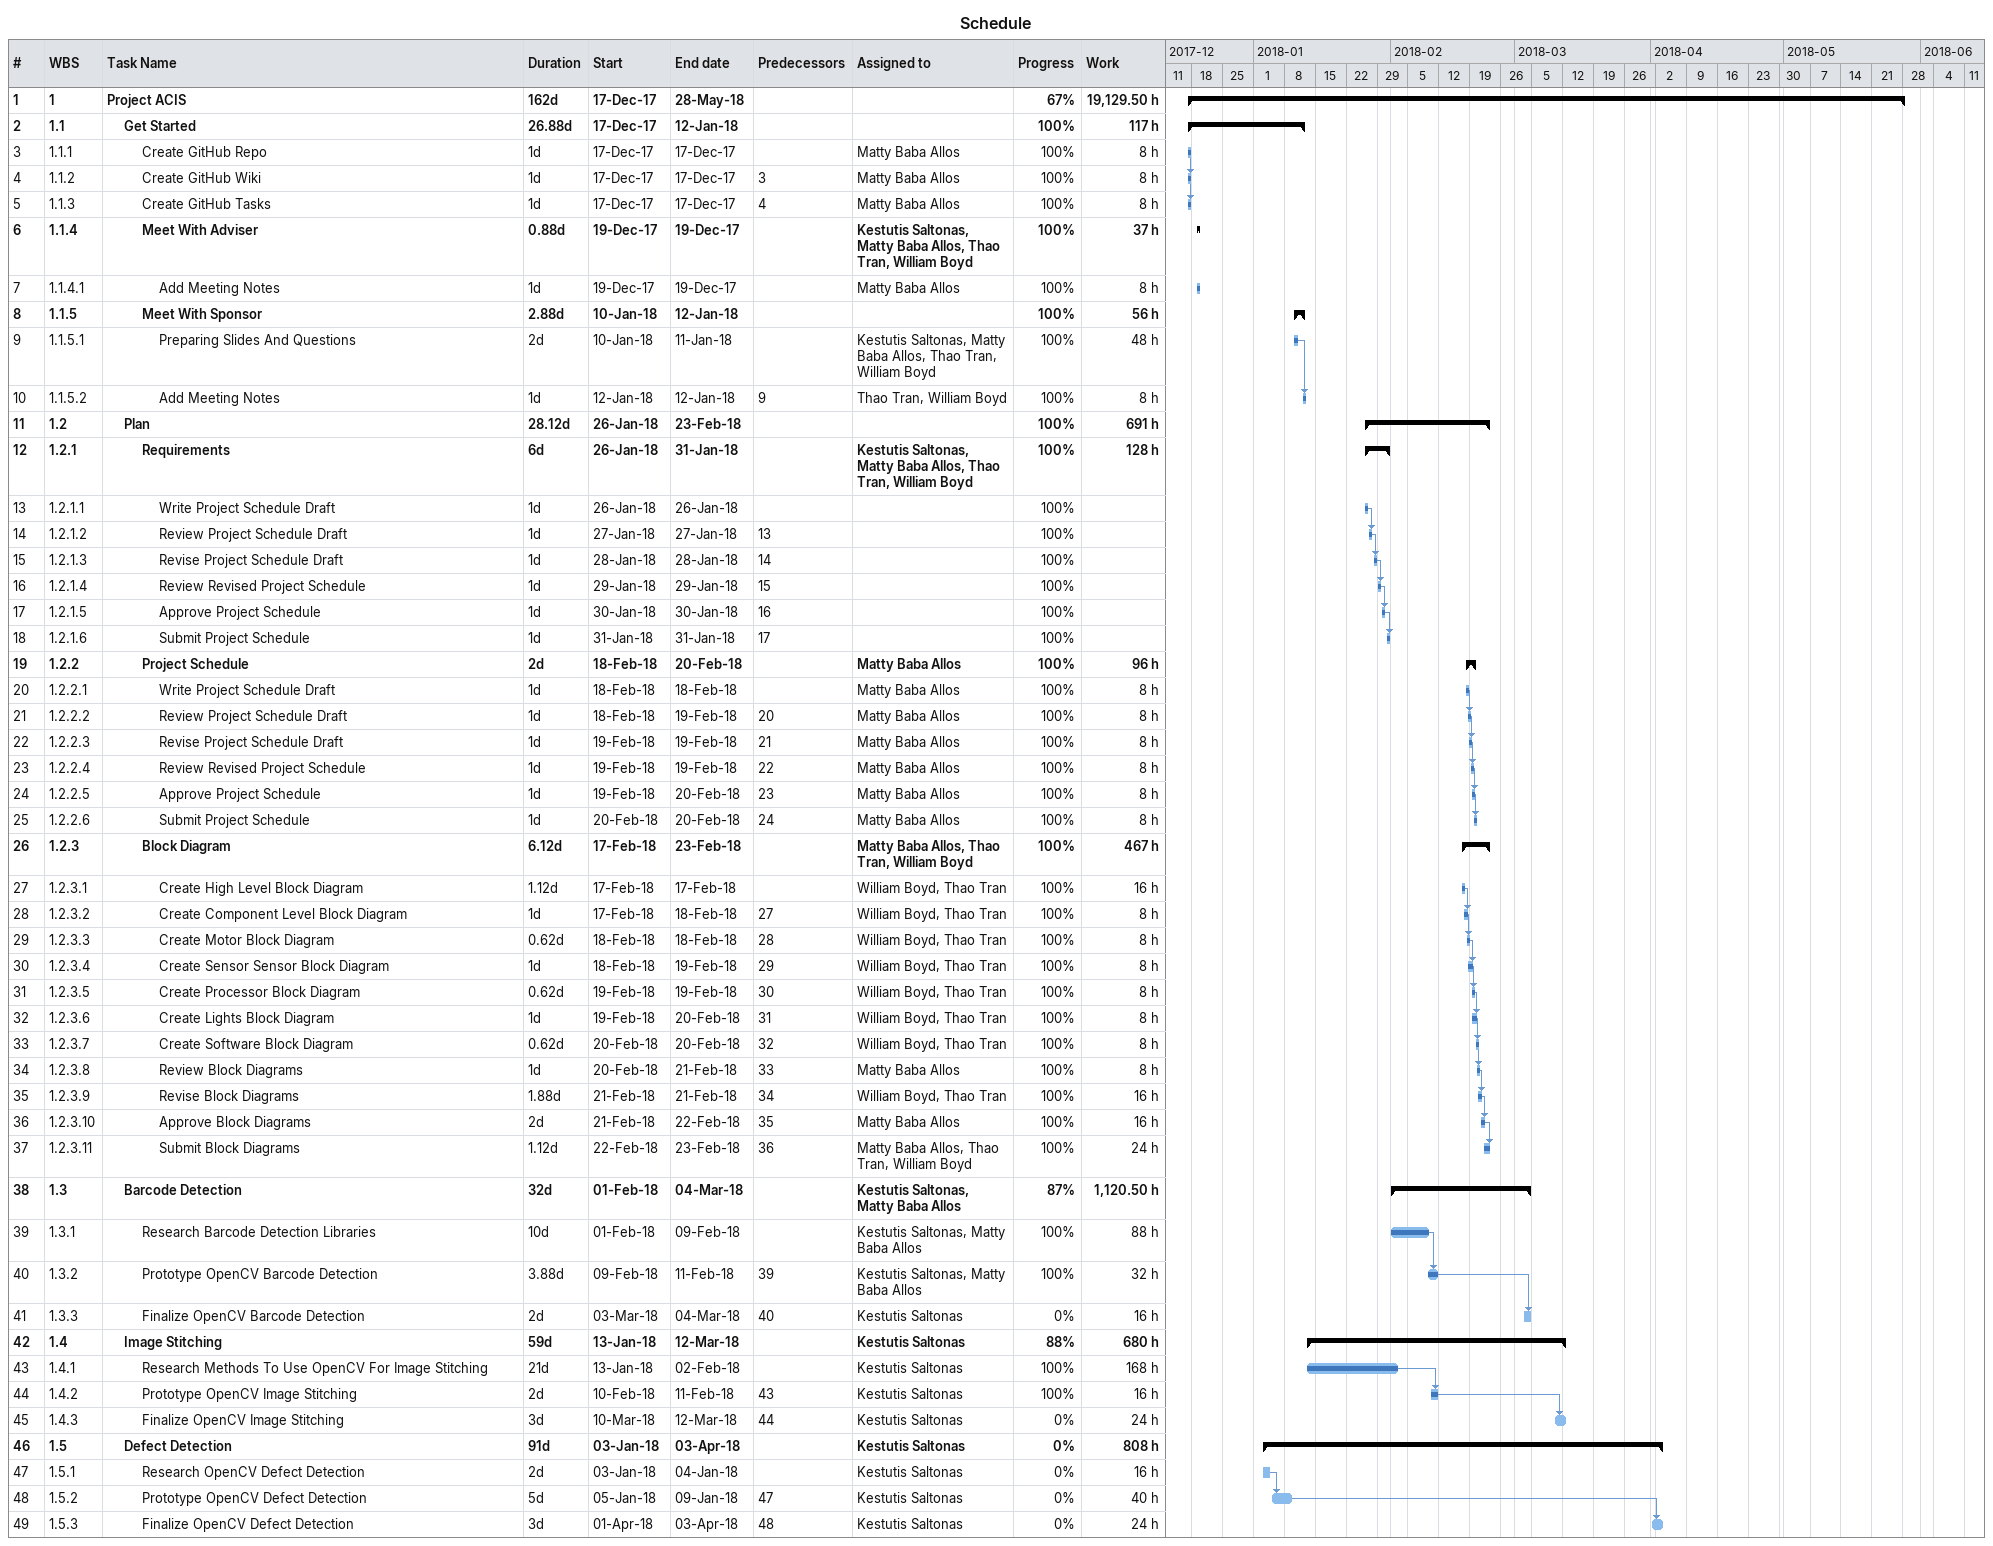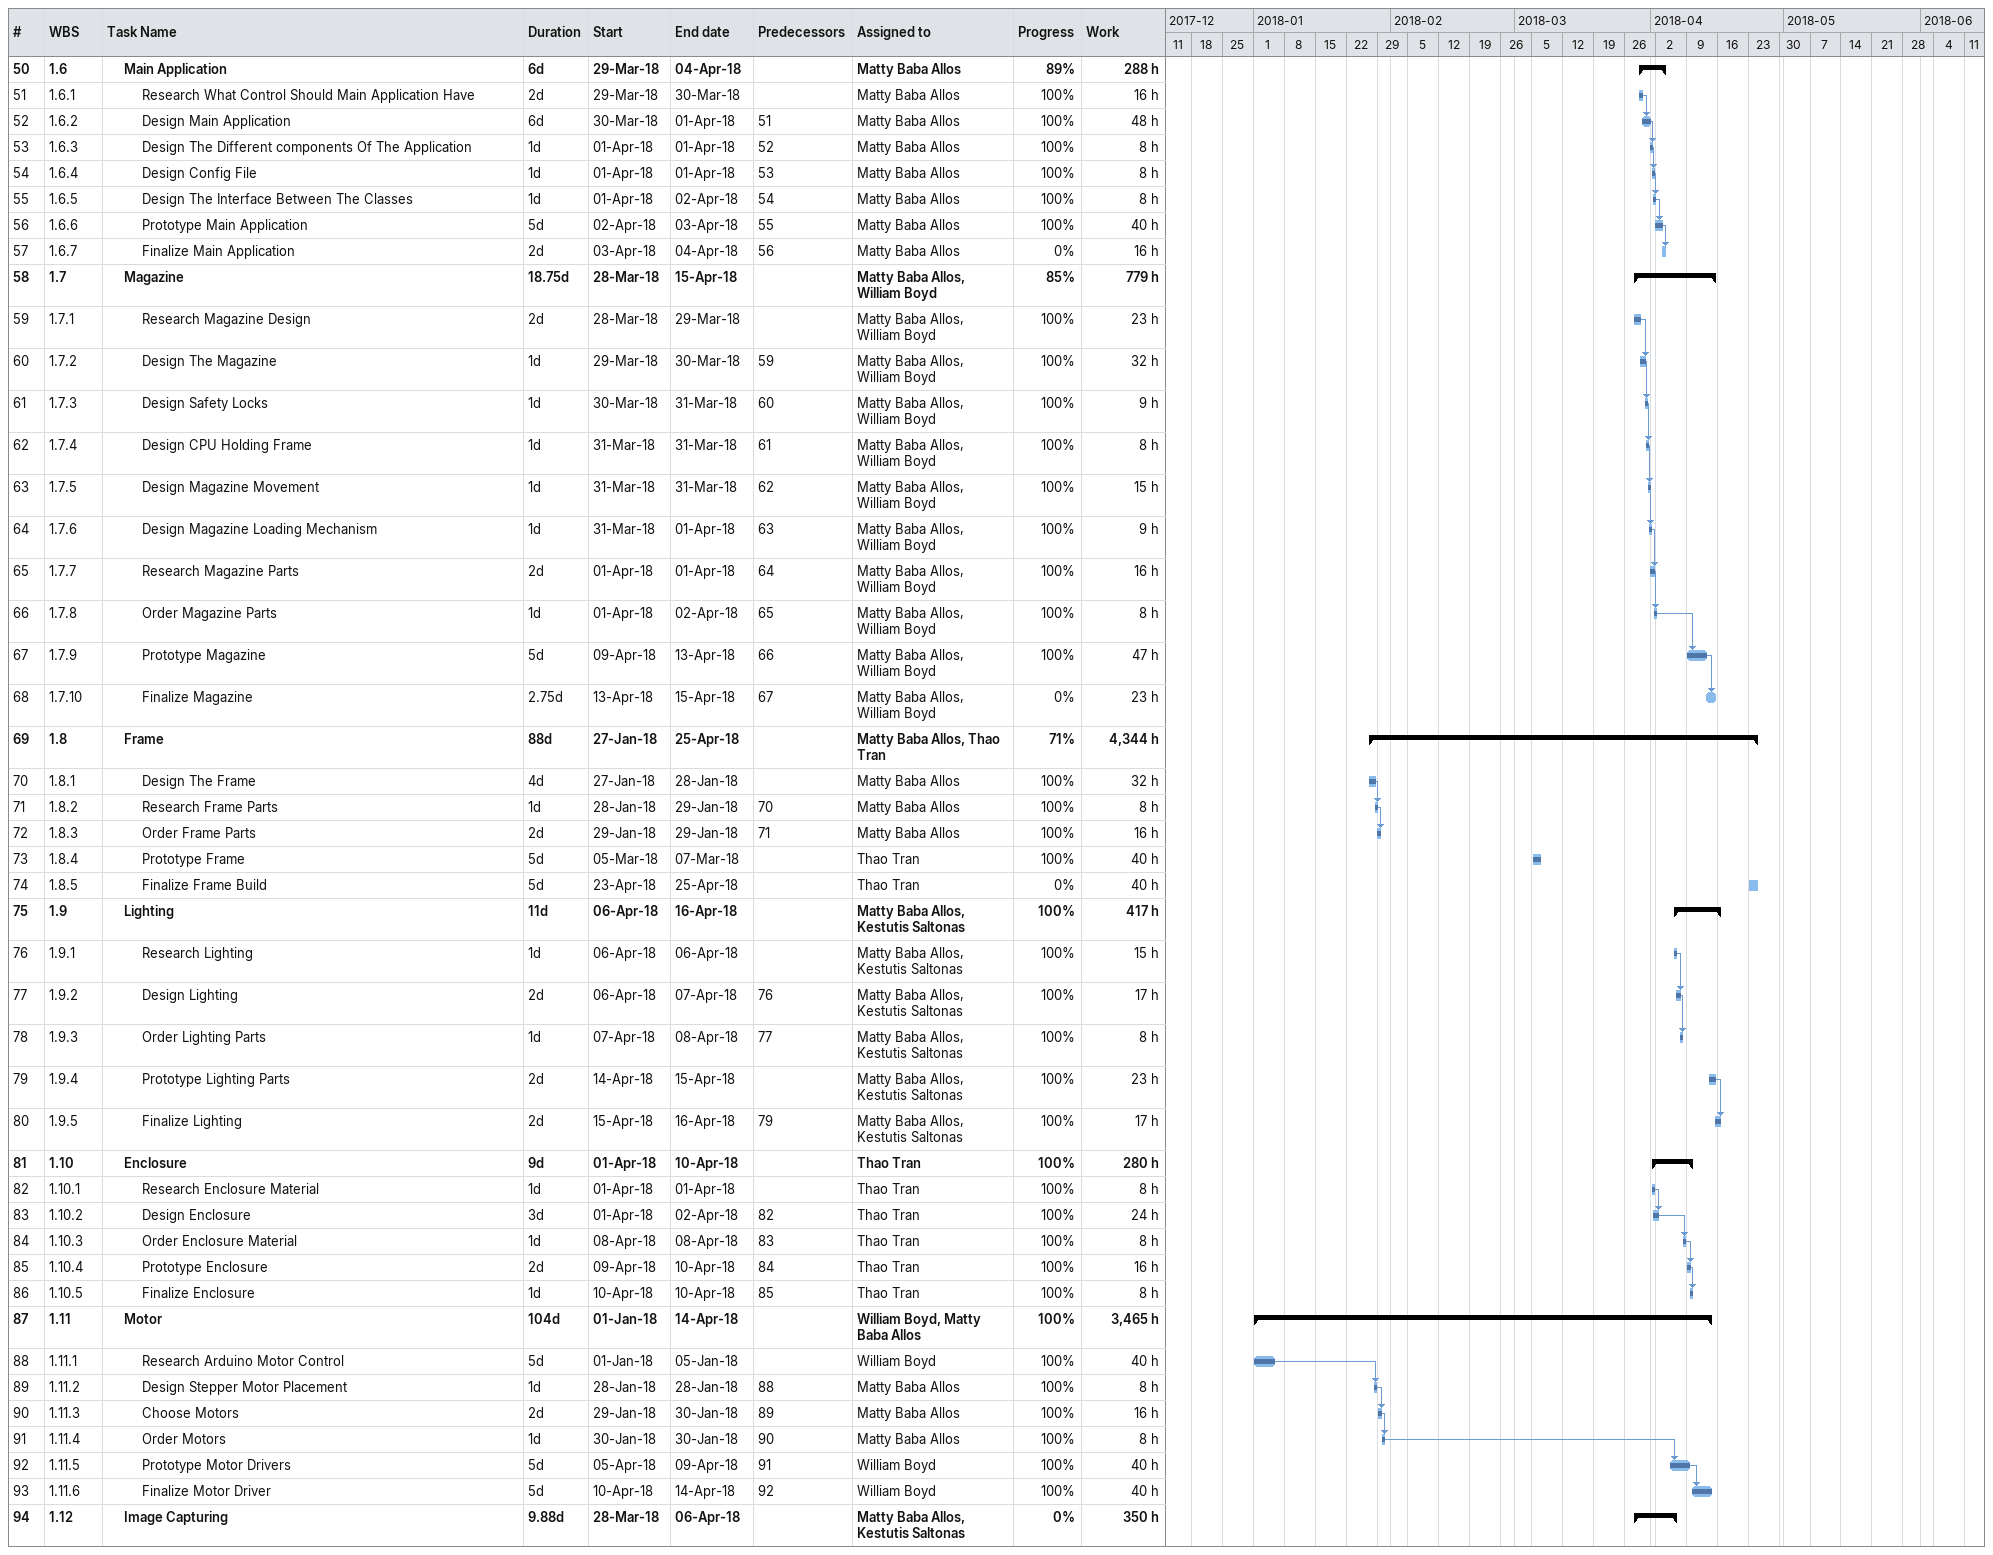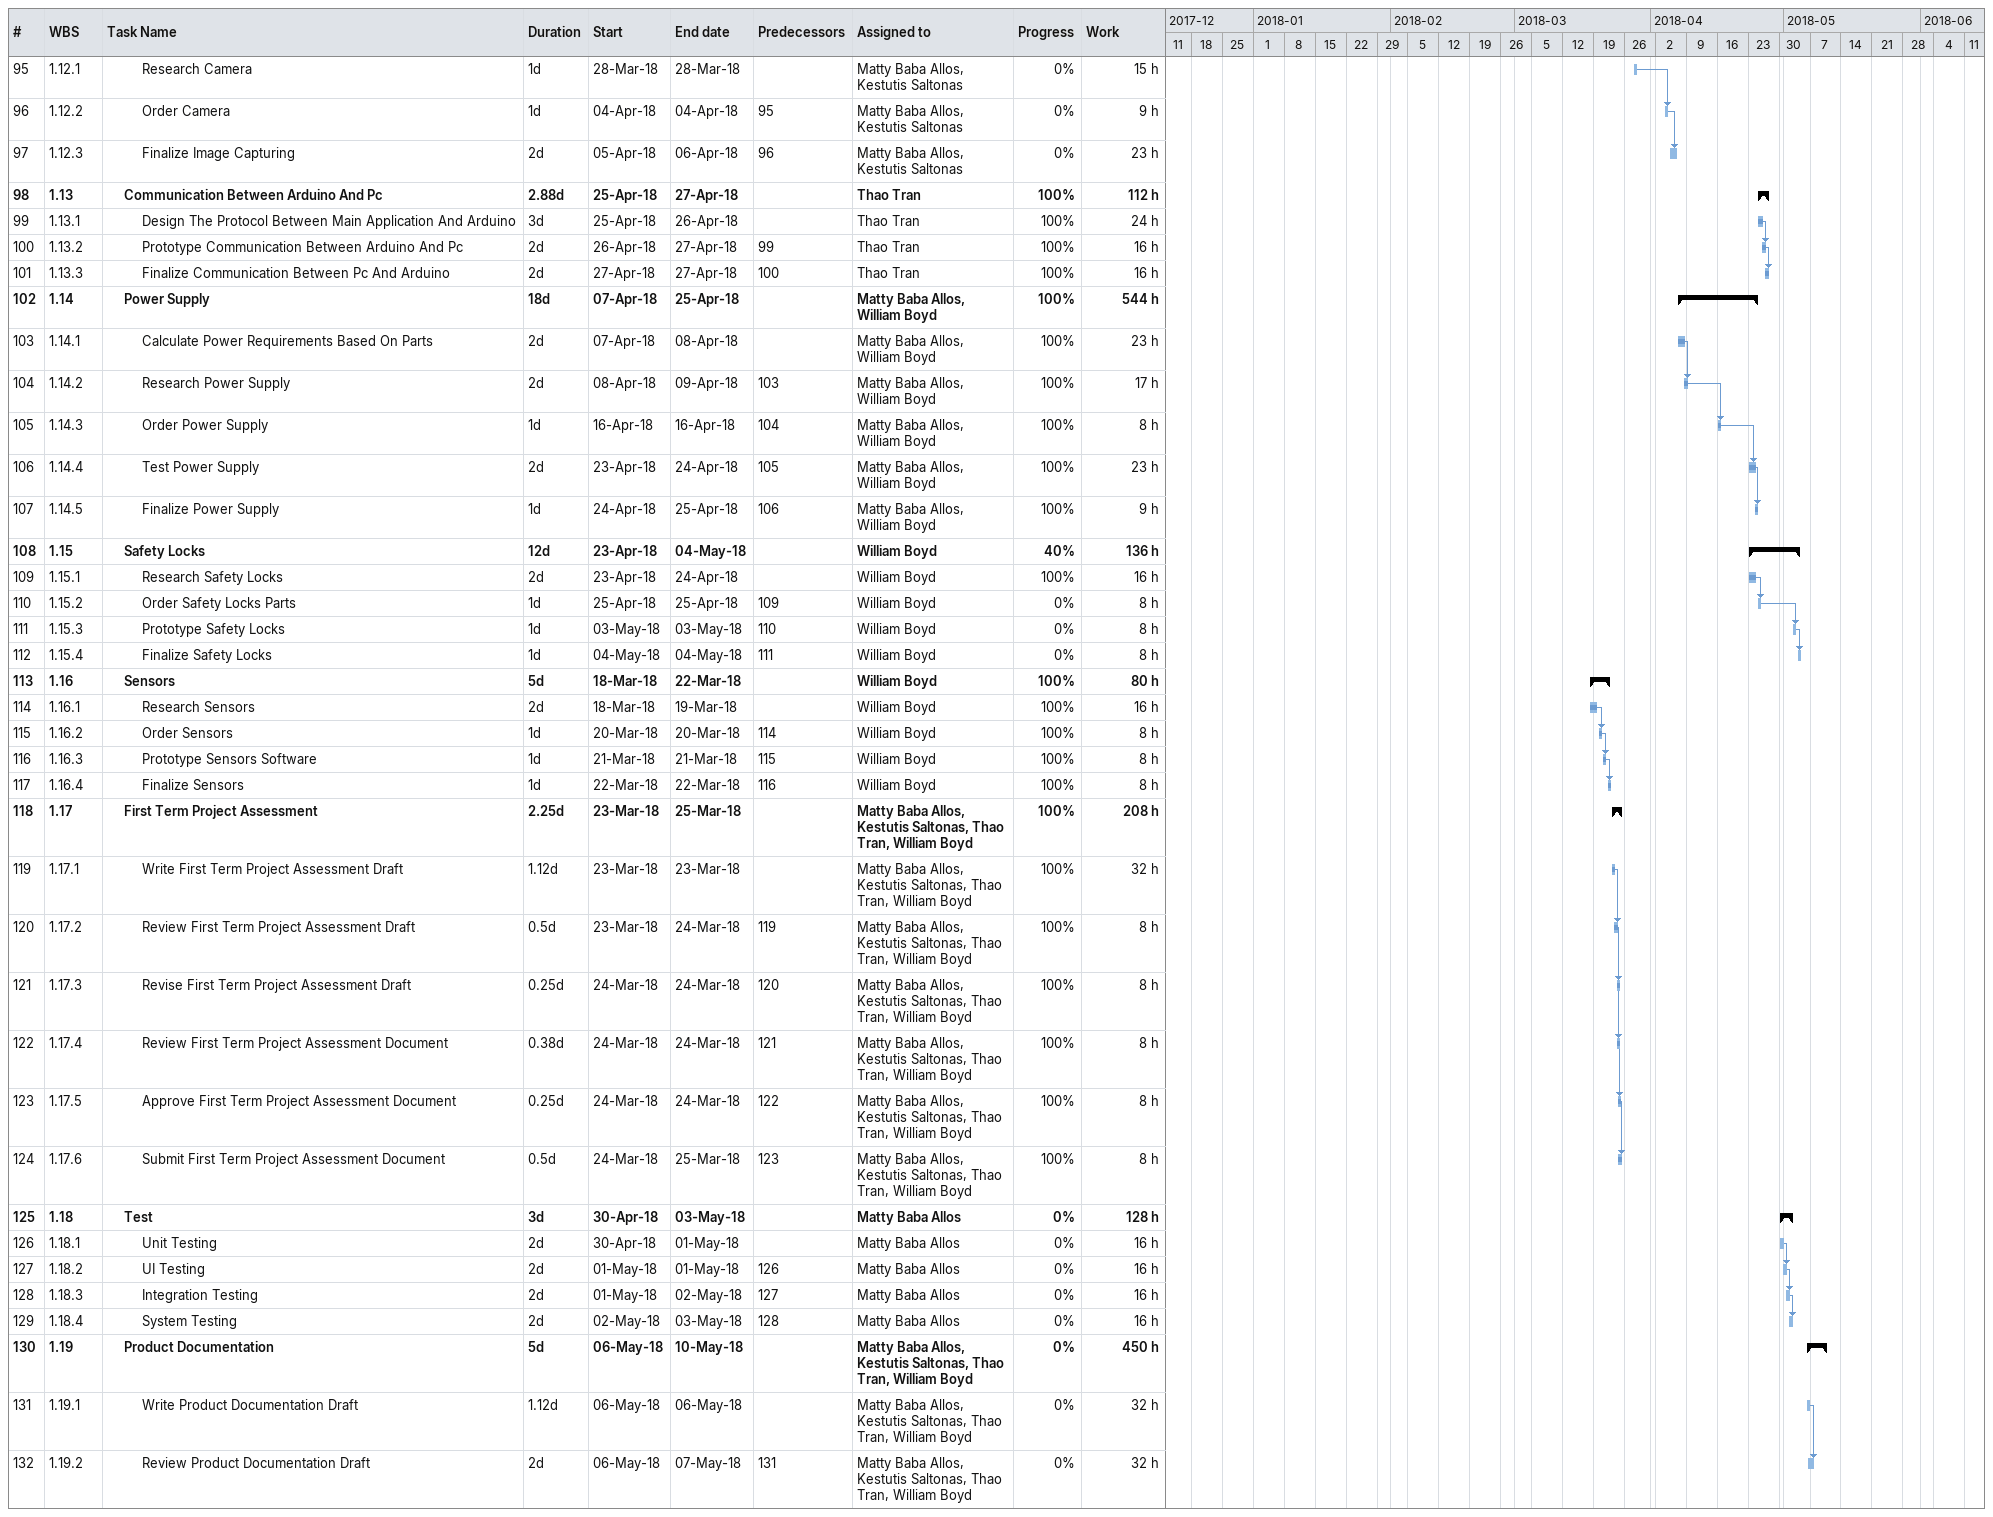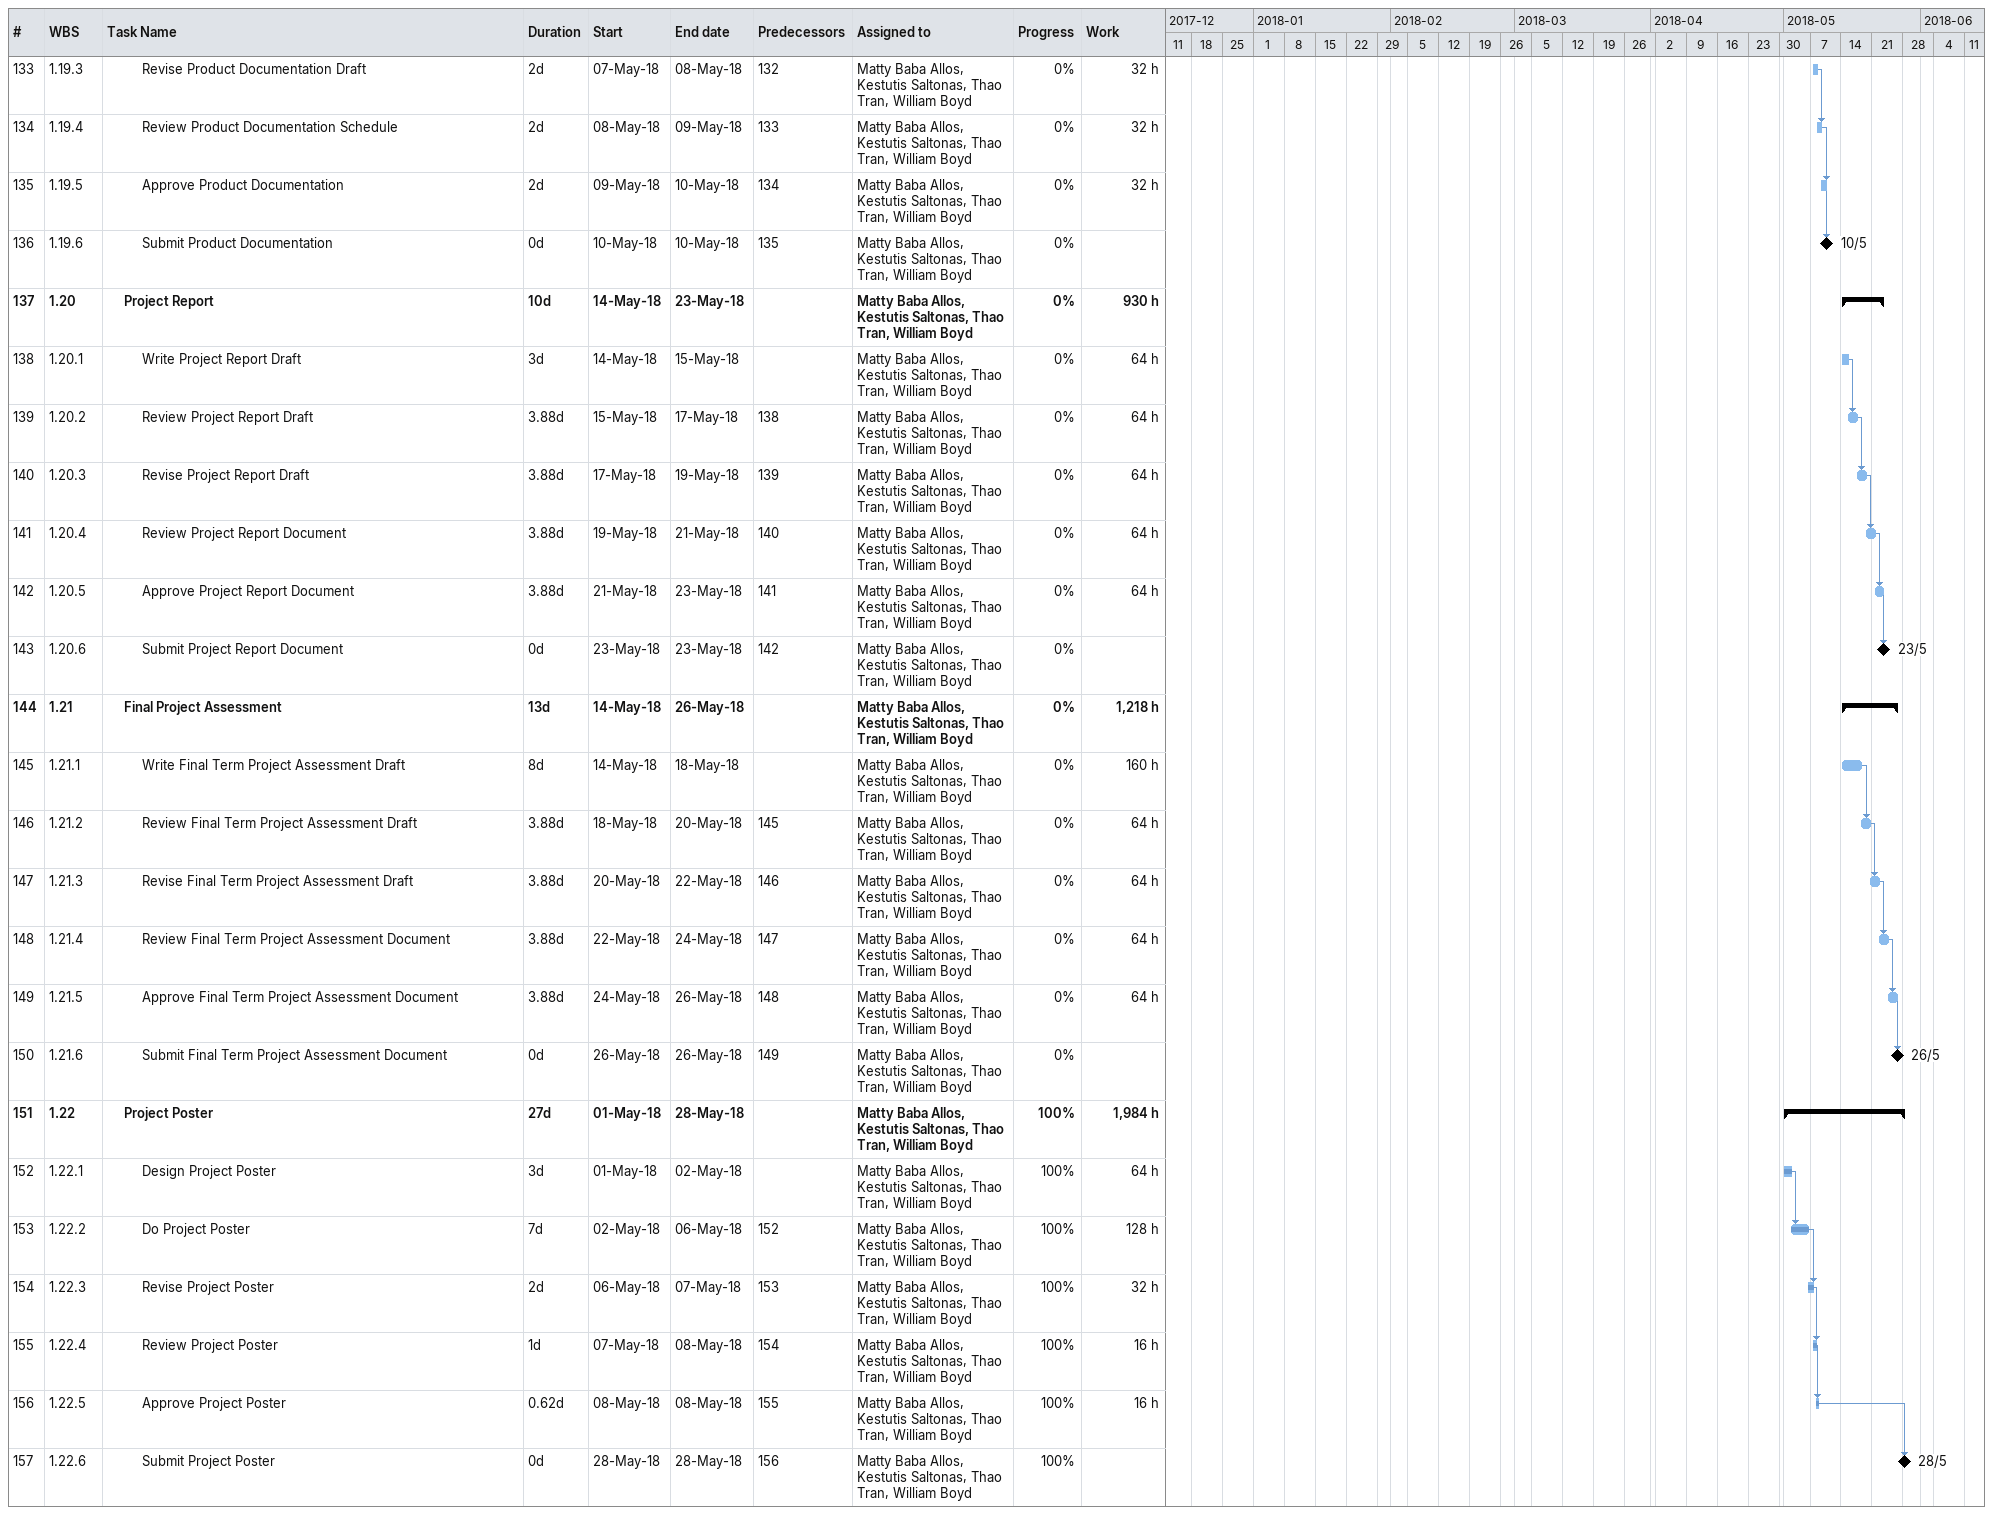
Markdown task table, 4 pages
Schedule

| ID | WBS | Task | Duration | Start | Finish | Predecessors | Resources | % complete | Work (h) |
|---|---|---|---|---|---|---|---|---|---|
| 1 | 1 | **Project ACIS** | 162d | 2017-12-17 | 2018-05-28 |  |  | 67 | 19129.50 |
| 2 | 1.1 | **Get Started** | 26.88d | 2017-12-17 | 2018-01-12 |  |  | 100 | 117 |
| 3 | 1.1.1 | Create GitHub Repo | 1d | 2017-12-17 | 2017-12-17 |  | Matty Baba Allos | 100 | 8 |
| 4 | 1.1.2 | Create GitHub Wiki | 1d | 2017-12-17 | 2017-12-17 | 3 | Matty Baba Allos | 100 | 8 |
| 5 | 1.1.3 | Create GitHub Tasks | 1d | 2017-12-17 | 2017-12-17 | 4 | Matty Baba Allos | 100 | 8 |
| 6 | 1.1.4 | **Meet With Adviser** | 0.88d | 2017-12-19 | 2017-12-19 |  | Kestutis Saltonas, Matty Baba Allos, Thao Tran, William Boyd | 100 | 37 |
| 7 | 1.1.4.1 | Add Meeting Notes | 1d | 2017-12-19 | 2017-12-19 |  | Matty Baba Allos | 100 | 8 |
| 8 | 1.1.5 | **Meet With Sponsor** | 2.88d | 2018-01-10 | 2018-01-12 |  |  | 100 | 56 |
| 9 | 1.1.5.1 | Preparing Slides And Questions | 2d | 2018-01-10 | 2018-01-11 |  | Kestutis Saltonas, Matty Baba Allos, Thao Tran, William Boyd | 100 | 48 |
| 10 | 1.1.5.2 | Add Meeting Notes | 1d | 2018-01-12 | 2018-01-12 | 9 | Thao Tran, William Boyd | 100 | 8 |
| 11 | 1.2 | **Plan** | 28.12d | 2018-01-26 | 2018-02-23 |  |  | 100 | 691 |
| 12 | 1.2.1 | **Requirements** | 6d | 2018-01-26 | 2018-01-31 |  | Kestutis Saltonas, Matty Baba Allos, Thao Tran, William Boyd | 100 | 128 |
| 13 | 1.2.1.1 | Write Project Schedule Draft | 1d | 2018-01-26 | 2018-01-26 |  |  | 100 |  |
| 14 | 1.2.1.2 | Review Project Schedule Draft | 1d | 2018-01-27 | 2018-01-27 | 13 |  | 100 |  |
| 15 | 1.2.1.3 | Revise Project Schedule Draft | 1d | 2018-01-28 | 2018-01-28 | 14 |  | 100 |  |
| 16 | 1.2.1.4 | Review Revised Project Schedule | 1d | 2018-01-29 | 2018-01-29 | 15 |  | 100 |  |
| 17 | 1.2.1.5 | Approve Project Schedule | 1d | 2018-01-30 | 2018-01-30 | 16 |  | 100 |  |
| 18 | 1.2.1.6 | Submit Project Schedule | 1d | 2018-01-31 | 2018-01-31 | 17 |  | 100 |  |
| 19 | 1.2.2 | **Project Schedule** | 2d | 2018-02-18 | 2018-02-20 |  | Matty Baba Allos | 100 | 96 |
| 20 | 1.2.2.1 | Write Project Schedule Draft | 1d | 2018-02-18 | 2018-02-18 |  | Matty Baba Allos | 100 | 8 |
| 21 | 1.2.2.2 | Review Project Schedule Draft | 1d | 2018-02-18 | 2018-02-19 | 20 | Matty Baba Allos | 100 | 8 |
| 22 | 1.2.2.3 | Revise Project Schedule Draft | 1d | 2018-02-19 | 2018-02-19 | 21 | Matty Baba Allos | 100 | 8 |
| 23 | 1.2.2.4 | Review Revised Project Schedule | 1d | 2018-02-19 | 2018-02-19 | 22 | Matty Baba Allos | 100 | 8 |
| 24 | 1.2.2.5 | Approve Project Schedule | 1d | 2018-02-19 | 2018-02-20 | 23 | Matty Baba Allos | 100 | 8 |
| 25 | 1.2.2.6 | Submit Project Schedule | 1d | 2018-02-20 | 2018-02-20 | 24 | Matty Baba Allos | 100 | 8 |
| 26 | 1.2.3 | **Block Diagram** | 6.12d | 2018-02-17 | 2018-02-23 |  | Matty Baba Allos, Thao Tran, William Boyd | 100 | 467 |
| 27 | 1.2.3.1 | Create High Level Block Diagram | 1.12d | 2018-02-17 | 2018-02-17 |  | William Boyd, Thao Tran | 100 | 16 |
| 28 | 1.2.3.2 | Create Component Level Block Diagram | 1d | 2018-02-17 | 2018-02-18 | 27 | William Boyd, Thao Tran | 100 | 8 |
| 29 | 1.2.3.3 | Create Motor Block Diagram | 0.62d | 2018-02-18 | 2018-02-18 | 28 | William Boyd, Thao Tran | 100 | 8 |
| 30 | 1.2.3.4 | Create Sensor Sensor Block Diagram | 1d | 2018-02-18 | 2018-02-19 | 29 | William Boyd, Thao Tran | 100 | 8 |
| 31 | 1.2.3.5 | Create Processor Block Diagram | 0.62d | 2018-02-19 | 2018-02-19 | 30 | William Boyd, Thao Tran | 100 | 8 |
| 32 | 1.2.3.6 | Create Lights Block Diagram | 1d | 2018-02-19 | 2018-02-20 | 31 | William Boyd, Thao Tran | 100 | 8 |
| 33 | 1.2.3.7 | Create Software Block Diagram | 0.62d | 2018-02-20 | 2018-02-20 | 32 | William Boyd, Thao Tran | 100 | 8 |
| 34 | 1.2.3.8 | Review Block Diagrams | 1d | 2018-02-20 | 2018-02-21 | 33 | Matty Baba Allos | 100 | 8 |
| 35 | 1.2.3.9 | Revise Block Diagrams | 1.88d | 2018-02-21 | 2018-02-21 | 34 | William Boyd, Thao Tran | 100 | 16 |
| 36 | 1.2.3.10 | Approve Block Diagrams | 2d | 2018-02-21 | 2018-02-22 | 35 | Matty Baba Allos | 100 | 16 |
| 37 | 1.2.3.11 | Submit Block Diagrams | 1.12d | 2018-02-22 | 2018-02-23 | 36 | Matty Baba Allos, Thao Tran, William Boyd | 100 | 24 |
| 38 | 1.3 | **Barcode Detection** | 32d | 2018-02-01 | 2018-03-04 |  | Kestutis Saltonas, Matty Baba Allos | 87 | 1120.50 |
| 39 | 1.3.1 | Research Barcode Detection Libraries | 10d | 2018-02-01 | 2018-02-09 |  | Kestutis Saltonas, Matty Baba Allos | 100 | 88 |
| 40 | 1.3.2 | Prototype OpenCV Barcode Detection | 3.88d | 2018-02-09 | 2018-02-11 | 39 | Kestutis Saltonas, Matty Baba Allos | 100 | 32 |
| 41 | 1.3.3 | Finalize OpenCV Barcode Detection | 2d | 2018-03-03 | 2018-03-04 | 40 | Kestutis Saltonas | 0 | 16 |
| 42 | 1.4 | **Image Stitching** | 59d | 2018-01-13 | 2018-03-12 |  | Kestutis Saltonas | 88 | 680 |
| 43 | 1.4.1 | Research Methods To Use OpenCV For Image Stitching | 21d | 2018-01-13 | 2018-02-02 |  | Kestutis Saltonas | 100 | 168 |
| 44 | 1.4.2 | Prototype OpenCV Image Stitching | 2d | 2018-02-10 | 2018-02-11 | 43 | Kestutis Saltonas | 100 | 16 |
| 45 | 1.4.3 | Finalize OpenCV Image Stitching | 3d | 2018-03-10 | 2018-03-12 | 44 | Kestutis Saltonas | 0 | 24 |
| 46 | 1.5 | **Defect Detection** | 91d | 2018-01-03 | 2018-04-03 |  | Kestutis Saltonas | 0 | 808 |
| 47 | 1.5.1 | Research OpenCV Defect Detection | 2d | 2018-01-03 | 2018-01-04 |  | Kestutis Saltonas | 0 | 16 |
| 48 | 1.5.2 | Prototype OpenCV Defect Detection | 5d | 2018-01-05 | 2018-01-09 | 47 | Kestutis Saltonas | 0 | 40 |
| 49 | 1.5.3 | Finalize OpenCV Defect Detection | 3d | 2018-04-01 | 2018-04-03 | 48 | Kestutis Saltonas | 0 | 24 |
| 50 | 1.6 | **Main Application** | 6d | 2018-03-29 | 2018-04-04 |  | Matty Baba Allos | 89 | 288 |
| 51 | 1.6.1 | Research What Control Should Main Application Have | 2d | 2018-03-29 | 2018-03-30 |  | Matty Baba Allos | 100 | 16 |
| 52 | 1.6.2 | Design Main Application | 6d | 2018-03-30 | 2018-04-01 | 51 | Matty Baba Allos | 100 | 48 |
| 53 | 1.6.3 | Design The Different components Of The Application | 1d | 2018-04-01 | 2018-04-01 | 52 | Matty Baba Allos | 100 | 8 |
| 54 | 1.6.4 | Design Config File | 1d | 2018-04-01 | 2018-04-01 | 53 | Matty Baba Allos | 100 | 8 |
| 55 | 1.6.5 | Design The Interface Between The Classes | 1d | 2018-04-01 | 2018-04-02 | 54 | Matty Baba Allos | 100 | 8 |
| 56 | 1.6.6 | Prototype Main Application | 5d | 2018-04-02 | 2018-04-03 | 55 | Matty Baba Allos | 100 | 40 |
| 57 | 1.6.7 | Finalize Main Application | 2d | 2018-04-03 | 2018-04-04 | 56 | Matty Baba Allos | 0 | 16 |
| 58 | 1.7 | **Magazine** | 18.75d | 2018-03-28 | 2018-04-15 |  | Matty Baba Allos, William Boyd | 85 | 779 |
| 59 | 1.7.1 | Research Magazine Design | 2d | 2018-03-28 | 2018-03-29 |  | Matty Baba Allos, William Boyd | 100 | 23 |
| 60 | 1.7.2 | Design The Magazine | 1d | 2018-03-29 | 2018-03-30 | 59 | Matty Baba Allos, William Boyd | 100 | 32 |
| 61 | 1.7.3 | Design Safety Locks | 1d | 2018-03-30 | 2018-03-31 | 60 | Matty Baba Allos, William Boyd | 100 | 9 |
| 62 | 1.7.4 | Design CPU Holding Frame | 1d | 2018-03-31 | 2018-03-31 | 61 | Matty Baba Allos, William Boyd | 100 | 8 |
| 63 | 1.7.5 | Design Magazine Movement | 1d | 2018-03-31 | 2018-03-31 | 62 | Matty Baba Allos, William Boyd | 100 | 15 |
| 64 | 1.7.6 | Design Magazine Loading Mechanism | 1d | 2018-03-31 | 2018-04-01 | 63 | Matty Baba Allos, William Boyd | 100 | 9 |
| 65 | 1.7.7 | Research Magazine Parts | 2d | 2018-04-01 | 2018-04-01 | 64 | Matty Baba Allos, William Boyd | 100 | 16 |
| 66 | 1.7.8 | Order Magazine Parts | 1d | 2018-04-01 | 2018-04-02 | 65 | Matty Baba Allos, William Boyd | 100 | 8 |
| 67 | 1.7.9 | Prototype Magazine | 5d | 2018-04-09 | 2018-04-13 | 66 | Matty Baba Allos, William Boyd | 100 | 47 |
| 68 | 1.7.10 | Finalize Magazine | 2.75d | 2018-04-13 | 2018-04-15 | 67 | Matty Baba Allos, William Boyd | 0 | 23 |
| 69 | 1.8 | **Frame** | 88d | 2018-01-27 | 2018-04-25 |  | Matty Baba Allos, Thao Tran | 71 | 4344 |
| 70 | 1.8.1 | Design The Frame | 4d | 2018-01-27 | 2018-01-28 |  | Matty Baba Allos | 100 | 32 |
| 71 | 1.8.2 | Research Frame Parts | 1d | 2018-01-28 | 2018-01-29 | 70 | Matty Baba Allos | 100 | 8 |
| 72 | 1.8.3 | Order Frame Parts | 2d | 2018-01-29 | 2018-01-29 | 71 | Matty Baba Allos | 100 | 16 |
| 73 | 1.8.4 | Prototype Frame | 5d | 2018-03-05 | 2018-03-07 |  | Thao Tran | 100 | 40 |
| 74 | 1.8.5 | Finalize Frame Build | 5d | 2018-04-23 | 2018-04-25 |  | Thao Tran | 0 | 40 |
| 75 | 1.9 | **Lighting** | 11d | 2018-04-06 | 2018-04-16 |  | Matty Baba Allos, Kestutis Saltonas | 100 | 417 |
| 76 | 1.9.1 | Research Lighting | 1d | 2018-04-06 | 2018-04-06 |  | Matty Baba Allos, Kestutis Saltonas | 100 | 15 |
| 77 | 1.9.2 | Design Lighting | 2d | 2018-04-06 | 2018-04-07 | 76 | Matty Baba Allos, Kestutis Saltonas | 100 | 17 |
| 78 | 1.9.3 | Order Lighting Parts | 1d | 2018-04-07 | 2018-04-08 | 77 | Matty Baba Allos, Kestutis Saltonas | 100 | 8 |
| 79 | 1.9.4 | Prototype Lighting Parts | 2d | 2018-04-14 | 2018-04-15 |  | Matty Baba Allos, Kestutis Saltonas | 100 | 23 |
| 80 | 1.9.5 | Finalize Lighting | 2d | 2018-04-15 | 2018-04-16 | 79 | Matty Baba Allos, Kestutis Saltonas | 100 | 17 |
| 81 | 1.10 | **Enclosure** | 9d | 2018-04-01 | 2018-04-10 |  | Thao Tran | 100 | 280 |
| 82 | 1.10.1 | Research Enclosure Material | 1d | 2018-04-01 | 2018-04-01 |  | Thao Tran | 100 | 8 |
| 83 | 1.10.2 | Design Enclosure | 3d | 2018-04-01 | 2018-04-02 | 82 | Thao Tran | 100 | 24 |
| 84 | 1.10.3 | Order Enclosure Material | 1d | 2018-04-08 | 2018-04-08 | 83 | Thao Tran | 100 | 8 |
| 85 | 1.10.4 | Prototype Enclosure | 2d | 2018-04-09 | 2018-04-10 | 84 | Thao Tran | 100 | 16 |
| 86 | 1.10.5 | Finalize Enclosure | 1d | 2018-04-10 | 2018-04-10 | 85 | Thao Tran | 100 | 8 |
| 87 | 1.11 | **Motor** | 104d | 2018-01-01 | 2018-04-14 |  | William Boyd, Matty Baba Allos | 100 | 3465 |
| 88 | 1.11.1 | Research Arduino Motor Control | 5d | 2018-01-01 | 2018-01-05 |  | William Boyd | 100 | 40 |
| 89 | 1.11.2 | Design Stepper Motor Placement | 1d | 2018-01-28 | 2018-01-28 | 88 | Matty Baba Allos | 100 | 8 |
| 90 | 1.11.3 | Choose Motors | 2d | 2018-01-29 | 2018-01-30 | 89 | Matty Baba Allos | 100 | 16 |
| 91 | 1.11.4 | Order Motors | 1d | 2018-01-30 | 2018-01-30 | 90 | Matty Baba Allos | 100 | 8 |
| 92 | 1.11.5 | Prototype Motor Drivers | 5d | 2018-04-05 | 2018-04-09 | 91 | William Boyd | 100 | 40 |
| 93 | 1.11.6 | Finalize Motor Driver | 5d | 2018-04-10 | 2018-04-14 | 92 | William Boyd | 100 | 40 |
| 94 | 1.12 | **Image Capturing** | 9.88d | 2018-03-28 | 2018-04-06 |  | Matty Baba Allos, Kestutis Saltonas | 0 | 350 |
| 95 | 1.12.1 | Research Camera | 1d | 2018-03-28 | 2018-03-28 |  | Matty Baba Allos, Kestutis Saltonas | 0 | 15 |
| 96 | 1.12.2 | Order Camera | 1d | 2018-04-04 | 2018-04-04 | 95 | Matty Baba Allos, Kestutis Saltonas | 0 | 9 |
| 97 | 1.12.3 | Finalize Image Capturing | 2d | 2018-04-05 | 2018-04-06 | 96 | Matty Baba Allos, Kestutis Saltonas | 0 | 23 |
| 98 | 1.13 | **Communication Between Arduino And Pc** | 2.88d | 2018-04-25 | 2018-04-27 |  | Thao Tran | 100 | 112 |
| 99 | 1.13.1 | Design The Protocol Between Main Application And Arduino | 3d | 2018-04-25 | 2018-04-26 |  | Thao Tran | 100 | 24 |
| 100 | 1.13.2 | Prototype Communication Between Arduino And Pc | 2d | 2018-04-26 | 2018-04-27 | 99 | Thao Tran | 100 | 16 |
| 101 | 1.13.3 | Finalize Communication Between Pc And Arduino | 2d | 2018-04-27 | 2018-04-27 | 100 | Thao Tran | 100 | 16 |
| 102 | 1.14 | **Power Supply** | 18d | 2018-04-07 | 2018-04-25 |  | Matty Baba Allos, William Boyd | 100 | 544 |
| 103 | 1.14.1 | Calculate Power Requirements Based On Parts | 2d | 2018-04-07 | 2018-04-08 |  | Matty Baba Allos, William Boyd | 100 | 23 |
| 104 | 1.14.2 | Research Power Supply | 2d | 2018-04-08 | 2018-04-09 | 103 | Matty Baba Allos, William Boyd | 100 | 17 |
| 105 | 1.14.3 | Order Power Supply | 1d | 2018-04-16 | 2018-04-16 | 104 | Matty Baba Allos, William Boyd | 100 | 8 |
| 106 | 1.14.4 | Test Power Supply | 2d | 2018-04-23 | 2018-04-24 | 105 | Matty Baba Allos, William Boyd | 100 | 23 |
| 107 | 1.14.5 | Finalize Power Supply | 1d | 2018-04-24 | 2018-04-25 | 106 | Matty Baba Allos, William Boyd | 100 | 9 |
| 108 | 1.15 | **Safety Locks** | 12d | 2018-04-23 | 2018-05-04 |  | William Boyd | 40 | 136 |
| 109 | 1.15.1 | Research Safety Locks | 2d | 2018-04-23 | 2018-04-24 |  | William Boyd | 100 | 16 |
| 110 | 1.15.2 | Order Safety Locks Parts | 1d | 2018-04-25 | 2018-04-25 | 109 | William Boyd | 0 | 8 |
| 111 | 1.15.3 | Prototype Safety Locks | 1d | 2018-05-03 | 2018-05-03 | 110 | William Boyd | 0 | 8 |
| 112 | 1.15.4 | Finalize Safety Locks | 1d | 2018-05-04 | 2018-05-04 | 111 | William Boyd | 0 | 8 |
| 113 | 1.16 | **Sensors** | 5d | 2018-03-18 | 2018-03-22 |  | William Boyd | 100 | 80 |
| 114 | 1.16.1 | Research Sensors | 2d | 2018-03-18 | 2018-03-19 |  | William Boyd | 100 | 16 |
| 115 | 1.16.2 | Order Sensors | 1d | 2018-03-20 | 2018-03-20 | 114 | William Boyd | 100 | 8 |
| 116 | 1.16.3 | Prototype Sensors Software | 1d | 2018-03-21 | 2018-03-21 | 115 | William Boyd | 100 | 8 |
| 117 | 1.16.4 | Finalize Sensors | 1d | 2018-03-22 | 2018-03-22 | 116 | William Boyd | 100 | 8 |
| 118 | 1.17 | **First Term Project Assessment** | 2.25d | 2018-03-23 | 2018-03-25 |  | Matty Baba Allos, Kestutis Saltonas, Thao Tran, William Boyd | 100 | 208 |
| 119 | 1.17.1 | Write First Term Project Assessment Draft | 1.12d | 2018-03-23 | 2018-03-23 |  | Matty Baba Allos, Kestutis Saltonas, Thao Tran, William Boyd | 100 | 32 |
| 120 | 1.17.2 | Review First Term Project Assessment Draft | 0.5d | 2018-03-23 | 2018-03-24 | 119 | Matty Baba Allos, Kestutis Saltonas, Thao Tran, William Boyd | 100 | 8 |
| 121 | 1.17.3 | Revise First Term Project Assessment Draft | 0.25d | 2018-03-24 | 2018-03-24 | 120 | Matty Baba Allos, Kestutis Saltonas, Thao Tran, William Boyd | 100 | 8 |
| 122 | 1.17.4 | Review First Term Project Assessment Document | 0.38d | 2018-03-24 | 2018-03-24 | 121 | Matty Baba Allos, Kestutis Saltonas, Thao Tran, William Boyd | 100 | 8 |
| 123 | 1.17.5 | Approve First Term Project Assessment Document | 0.25d | 2018-03-24 | 2018-03-24 | 122 | Matty Baba Allos, Kestutis Saltonas, Thao Tran, William Boyd | 100 | 8 |
| 124 | 1.17.6 | Submit First Term Project Assessment Document | 0.5d | 2018-03-24 | 2018-03-25 | 123 | Matty Baba Allos, Kestutis Saltonas, Thao Tran, William Boyd | 100 | 8 |
| 125 | 1.18 | **Test** | 3d | 2018-04-30 | 2018-05-03 |  | Matty Baba Allos | 0 | 128 |
| 126 | 1.18.1 | Unit Testing | 2d | 2018-04-30 | 2018-05-01 |  | Matty Baba Allos | 0 | 16 |
| 127 | 1.18.2 | UI Testing | 2d | 2018-05-01 | 2018-05-01 | 126 | Matty Baba Allos | 0 | 16 |
| 128 | 1.18.3 | Integration Testing | 2d | 2018-05-01 | 2018-05-02 | 127 | Matty Baba Allos | 0 | 16 |
| 129 | 1.18.4 | System Testing | 2d | 2018-05-02 | 2018-05-03 | 128 | Matty Baba Allos | 0 | 16 |
| 130 | 1.19 | **Product Documentation** | 5d | 2018-05-06 | 2018-05-10 |  | Matty Baba Allos, Kestutis Saltonas, Thao Tran, William Boyd | 0 | 450 |
| 131 | 1.19.1 | Write Product Documentation Draft | 1.12d | 2018-05-06 | 2018-05-06 |  | Matty Baba Allos, Kestutis Saltonas, Thao Tran, William Boyd | 0 | 32 |
| 132 | 1.19.2 | Review Product Documentation Draft | 2d | 2018-05-06 | 2018-05-07 | 131 | Matty Baba Allos, Kestutis Saltonas, Thao Tran, William Boyd | 0 | 32 |
| 133 | 1.19.3 | Revise Product Documentation Draft | 2d | 2018-05-07 | 2018-05-08 | 132 | Matty Baba Allos, Kestutis Saltonas, Thao Tran, William Boyd | 0 | 32 |
| 134 | 1.19.4 | Review Product Documentation Schedule | 2d | 2018-05-08 | 2018-05-09 | 133 | Matty Baba Allos, Kestutis Saltonas, Thao Tran, William Boyd | 0 | 32 |
| 135 | 1.19.5 | Approve Product Documentation | 2d | 2018-05-09 | 2018-05-10 | 134 | Matty Baba Allos, Kestutis Saltonas, Thao Tran, William Boyd | 0 | 32 |
| 136 | 1.19.6 | Submit Product Documentation | 0d | 2018-05-10 | 2018-05-10 | 135 | Matty Baba Allos, Kestutis Saltonas, Thao Tran, William Boyd | 0 |  |
| 137 | 1.20 | **Project Report** | 10d | 2018-05-14 | 2018-05-23 |  | Matty Baba Allos, Kestutis Saltonas, Thao Tran, William Boyd | 0 | 930 |
| 138 | 1.20.1 | Write Project Report Draft | 3d | 2018-05-14 | 2018-05-15 |  | Matty Baba Allos, Kestutis Saltonas, Thao Tran, William Boyd | 0 | 64 |
| 139 | 1.20.2 | Review Project Report Draft | 3.88d | 2018-05-15 | 2018-05-17 | 138 | Matty Baba Allos, Kestutis Saltonas, Thao Tran, William Boyd | 0 | 64 |
| 140 | 1.20.3 | Revise Project Report Draft | 3.88d | 2018-05-17 | 2018-05-19 | 139 | Matty Baba Allos, Kestutis Saltonas, Thao Tran, William Boyd | 0 | 64 |
| 141 | 1.20.4 | Review Project Report Document | 3.88d | 2018-05-19 | 2018-05-21 | 140 | Matty Baba Allos, Kestutis Saltonas, Thao Tran, William Boyd | 0 | 64 |
| 142 | 1.20.5 | Approve Project Report Document | 3.88d | 2018-05-21 | 2018-05-23 | 141 | Matty Baba Allos, Kestutis Saltonas, Thao Tran, William Boyd | 0 | 64 |
| 143 | 1.20.6 | Submit Project Report Document | 0d | 2018-05-23 | 2018-05-23 | 142 | Matty Baba Allos, Kestutis Saltonas, Thao Tran, William Boyd | 0 |  |
| 144 | 1.21 | **Final Project Assessment** | 13d | 2018-05-14 | 2018-05-26 |  | Matty Baba Allos, Kestutis Saltonas, Thao Tran, William Boyd | 0 | 1218 |
| 145 | 1.21.1 | Write Final Term Project Assessment Draft | 8d | 2018-05-14 | 2018-05-18 |  | Matty Baba Allos, Kestutis Saltonas, Thao Tran, William Boyd | 0 | 160 |
| 146 | 1.21.2 | Review Final Term Project Assessment Draft | 3.88d | 2018-05-18 | 2018-05-20 | 145 | Matty Baba Allos, Kestutis Saltonas, Thao Tran, William Boyd | 0 | 64 |
| 147 | 1.21.3 | Revise Final Term Project Assessment Draft | 3.88d | 2018-05-20 | 2018-05-22 | 146 | Matty Baba Allos, Kestutis Saltonas, Thao Tran, William Boyd | 0 | 64 |
| 148 | 1.21.4 | Review Final Term Project Assessment Document | 3.88d | 2018-05-22 | 2018-05-24 | 147 | Matty Baba Allos, Kestutis Saltonas, Thao Tran, William Boyd | 0 | 64 |
| 149 | 1.21.5 | Approve Final Term Project Assessment Document | 3.88d | 2018-05-24 | 2018-05-26 | 148 | Matty Baba Allos, Kestutis Saltonas, Thao Tran, William Boyd | 0 | 64 |
| 150 | 1.21.6 | Submit Final Term Project Assessment Document | 0d | 2018-05-26 | 2018-05-26 | 149 | Matty Baba Allos, Kestutis Saltonas, Thao Tran, William Boyd | 0 |  |
| 151 | 1.22 | **Project Poster** | 27d | 2018-05-01 | 2018-05-28 |  | Matty Baba Allos, Kestutis Saltonas, Thao Tran, William Boyd | 100 | 1984 |
| 152 | 1.22.1 | Design Project Poster | 3d | 2018-05-01 | 2018-05-02 |  | Matty Baba Allos, Kestutis Saltonas, Thao Tran, William Boyd | 100 | 64 |
| 153 | 1.22.2 | Do Project Poster | 7d | 2018-05-02 | 2018-05-06 | 152 | Matty Baba Allos, Kestutis Saltonas, Thao Tran, William Boyd | 100 | 128 |
| 154 | 1.22.3 | Revise Project Poster | 2d | 2018-05-06 | 2018-05-07 | 153 | Matty Baba Allos, Kestutis Saltonas, Thao Tran, William Boyd | 100 | 32 |
| 155 | 1.22.4 | Review Project Poster | 1d | 2018-05-07 | 2018-05-08 | 154 | Matty Baba Allos, Kestutis Saltonas, Thao Tran, William Boyd | 100 | 16 |
| 156 | 1.22.5 | Approve Project Poster | 0.62d | 2018-05-08 | 2018-05-08 | 155 | Matty Baba Allos, Kestutis Saltonas, Thao Tran, William Boyd | 100 | 16 |
| 157 | 1.22.6 | Submit Project Poster | 0d | 2018-05-28 | 2018-05-28 | 156 | Matty Baba Allos, Kestutis Saltonas, Thao Tran, William Boyd | 100 |  |
